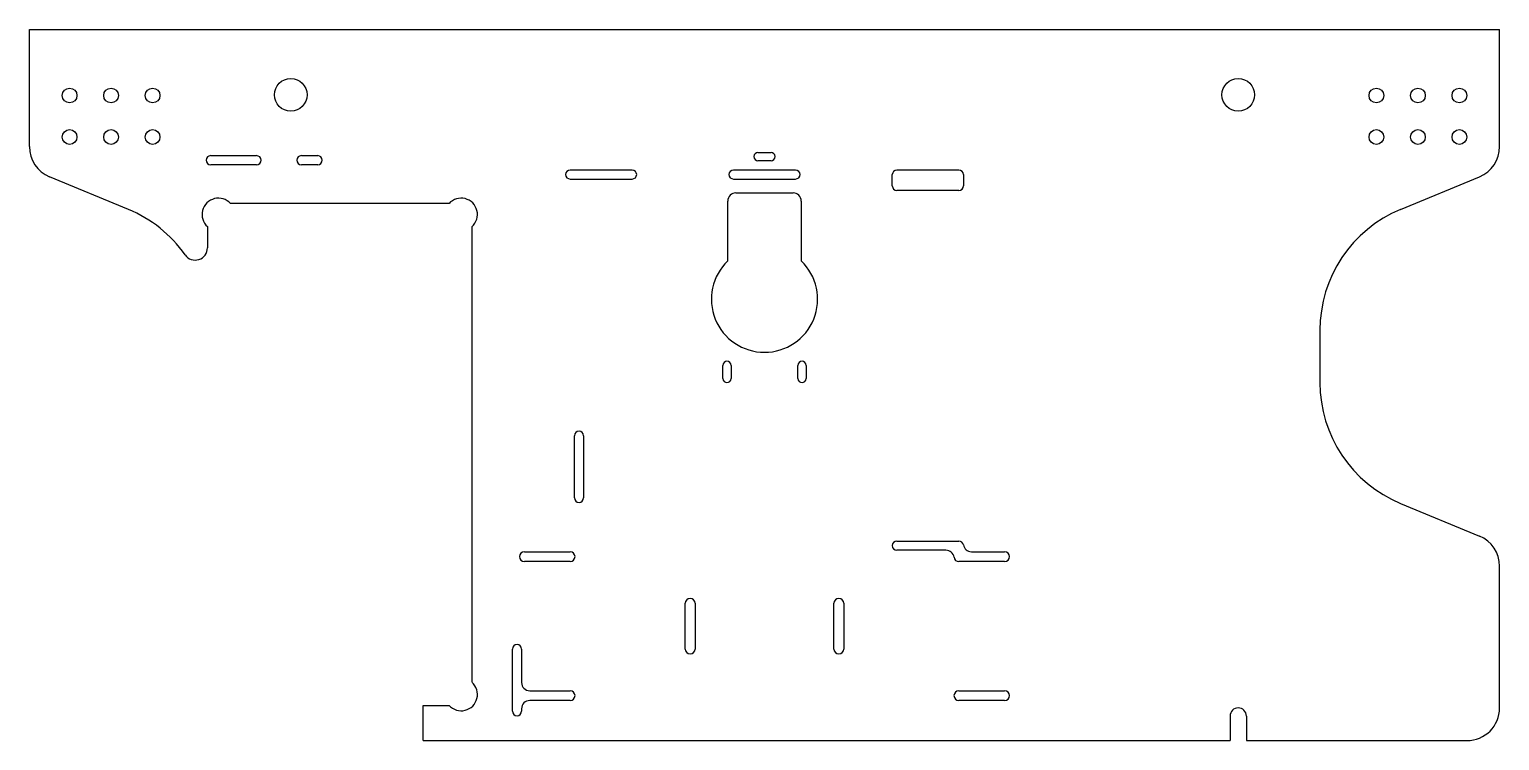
# Model space of a CAD drawing. Header units: millimetres. Extents: x 56.1 to 146.1, y 193.1 to 236.6.
import ezdxf

# ---------------------------------------------------------------- set-up
doc = ezdxf.new("R2010")
doc.units = ezdxf.units.MM
doc.linetypes.add('SLD-Solid', pattern=[0])

msp = doc.modelspace()

# ---------------------------------------------------------------- linework, layer by layer
at = {"color": 7, "linetype": 'SLD-Solid', "lineweight": 25}
for p, q in [((56.119, 229.423), (56.119, 236.586)), ((56.119, 236.586), (146.119, 236.586)), ((146.119, 229.423), (146.119, 236.586)), ((67.219, 228.866), (70.019, 228.866)), ((72.769, 228.866), (73.769, 228.866)), ((100.719, 229.058), (101.519, 229.058)), ((70.019, 228.306), (67.219, 228.306)), ((73.769, 228.306), (72.769, 228.306)), ((93.019, 227.986), (89.219, 227.986)), ((103.019, 227.986), (99.219, 227.986)), ((101.519, 228.558), (100.719, 228.558)), ((108.944, 227.016), (108.944, 227.711)), ((113.019, 227.986), (109.219, 227.986)), ((113.294, 227.711), (113.294, 227.016)), ((62.181, 225.576), (57.354, 227.575)), ((89.219, 227.436), (93.019, 227.436)), ((99.219, 227.436), (103.019, 227.436)), ((140.058, 225.576), (144.885, 227.575)), ((81.807, 225.936), (68.432, 225.936)), ((98.869, 222.432), (98.869, 226.086)), ((99.369, 226.586), (102.869, 226.586)), ((103.369, 226.086), (103.369, 222.432)), ((113.014, 226.736), (109.224, 226.736)), ((67.019, 224.524), (67.019, 223.228)), ((83.219, 196.649), (83.219, 224.524)), ((135.119, 218.185), (135.119, 214.988)), ((98.569, 215.236), (98.569, 216.036)), ((99.069, 216.036), (99.069, 215.236)), ((103.169, 215.236), (103.169, 216.036)), ((103.669, 216.036), (103.669, 215.236)), ((89.489, 207.936), (89.489, 211.736)), ((90.049, 211.736), (90.049, 207.936)), ((140.058, 207.597), (144.885, 205.598)), ((109.219, 205.291), (113.019, 205.291)), ((86.419, 204.636), (89.219, 204.636)), ((112.226, 204.731), (109.219, 204.731)), ((113.789, 204.636), (115.819, 204.636)), ((89.219, 204.036), (86.419, 204.036)), ((115.819, 204.036), (113.019, 204.036)), ((146.119, 195.086), (146.119, 203.75)), ((96.269, 198.686), (96.269, 201.486)), ((96.869, 201.486), (96.869, 198.686)), ((105.369, 198.686), (105.369, 201.486)), ((105.969, 201.486), (105.969, 198.686)), ((85.689, 194.886), (85.689, 198.686)), ((86.249, 198.686), (86.249, 196.636)), ((86.749, 196.136), (89.219, 196.136)), ((89.219, 195.536), (86.749, 195.536)), ((113.019, 196.136), (115.819, 196.136)), ((115.819, 195.536), (113.019, 195.536)), ((80.219, 193.086), (80.219, 195.236)), ((80.219, 195.236), (81.807, 195.236)), ((86.249, 195.036), (86.249, 194.886)), ((129.619, 194.586), (129.619, 193.086)), ((130.619, 194.586), (130.619, 193.086)), ((80.219, 193.086), (129.619, 193.086)), ((130.619, 193.086), (144.119, 193.086))]:
    msp.add_line(p, q, dxfattribs=at)
for centre, radius in [((72.119, 232.586), 1), ((130.119, 232.586), 1), ((58.579, 232.546), 0.45), ((61.119, 232.546), 0.45), ((63.659, 232.546), 0.45), ((138.579, 232.546), 0.45), ((141.119, 232.546), 0.45), ((143.659, 232.546), 0.45), ((58.579, 230.006), 0.45), ((61.119, 230.006), 0.45), ((63.659, 230.006), 0.45), ((138.579, 230.006), 0.45), ((141.119, 230.006), 0.45), ((143.659, 230.006), 0.45)]:
    msp.add_circle(centre, radius, dxfattribs=at)
for centre, radius, start, end in [((58.119, 229.423), 2, 180, 247.5), ((67.219, 228.586), 0.28, 90, 270), ((70.019, 228.586), 0.28, 270, 90), ((72.769, 228.586), 0.28, 90, 270), ((73.769, 228.586), 0.28, 270, 90), ((100.719, 228.808), 0.25, 90, 270), ((101.519, 228.808), 0.25, 270, 90), ((144.119, 229.423), 2, 292.5, 0), ((89.219, 227.711), 0.275, 90, 270), ((93.019, 227.711), 0.275, 270, 90), ((99.219, 227.711), 0.275, 90, 270), ((103.019, 227.711), 0.275, 270, 90), ((109.219, 227.711), 0.275, 90, 180), ((113.019, 227.711), 0.275, 0, 90), ((109.224, 227.016), 0.28, 180, 270), ((113.014, 227.016), 0.28, 270, 0), ((67.691, 225.265), 1, 42.20239, 227.79761), ((82.548, 225.265), 1, 312.20239, 137.79761), ((99.369, 226.086), 0.5, 90, 180), ((102.869, 226.086), 0.5, 0, 90), ((59.119, 218.185), 8, 35.2002, 67.5), ((143.119, 218.185), 8, 112.5, 180), ((66.269, 223.228), 0.75, 215.2002, 0), ((101.119, 220.086), 3.25, 133.81306, 46.18694), ((98.819, 216.036), 0.25, 0, 180), ((103.419, 216.036), 0.25, 0, 180), ((98.819, 215.236), 0.25, 180, 0), ((103.419, 215.236), 0.25, 180, 0), ((143.119, 214.988), 8, 180, 247.5), ((89.769, 211.736), 0.28, 0, 180), ((89.769, 207.936), 0.28, 180, 0), ((109.219, 205.011), 0.28, 90, 270), ((113.019, 205.011), 0.28, 9.22178, 90), ((144.119, 203.75), 2, 0, 67.5), ((86.419, 204.336), 0.3, 90, 270), ((89.219, 204.336), 0.3, 270, 90), ((112.226, 204.231), 0.5, 7.54183, 90), ((113.789, 205.136), 0.5, 189.22178, 270), ((115.819, 204.336), 0.3, 270, 90), ((113.019, 204.336), 0.3, 187.54183, 270), ((96.569, 201.486), 0.3, 0, 180), ((105.669, 201.486), 0.3, 0, 180), ((85.969, 198.686), 0.28, 0, 180), ((96.569, 198.686), 0.3, 180, 0), ((105.669, 198.686), 0.3, 180, 0), ((82.548, 195.908), 1, 222.20239, 47.79761), ((86.749, 196.636), 0.5, 180, 270), ((86.749, 195.036), 0.5, 90, 180), ((89.219, 195.836), 0.3, 270, 90), ((113.019, 195.836), 0.3, 90, 270), ((115.819, 195.836), 0.3, 270, 90), ((85.969, 194.886), 0.28, 180, 0), ((130.119, 194.586), 0.5, 0, 180), ((144.119, 195.086), 2, 270, 0)]:
    msp.add_arc(centre, radius, start, end, dxfattribs=at)

doc.saveas('drawing.dxf')
